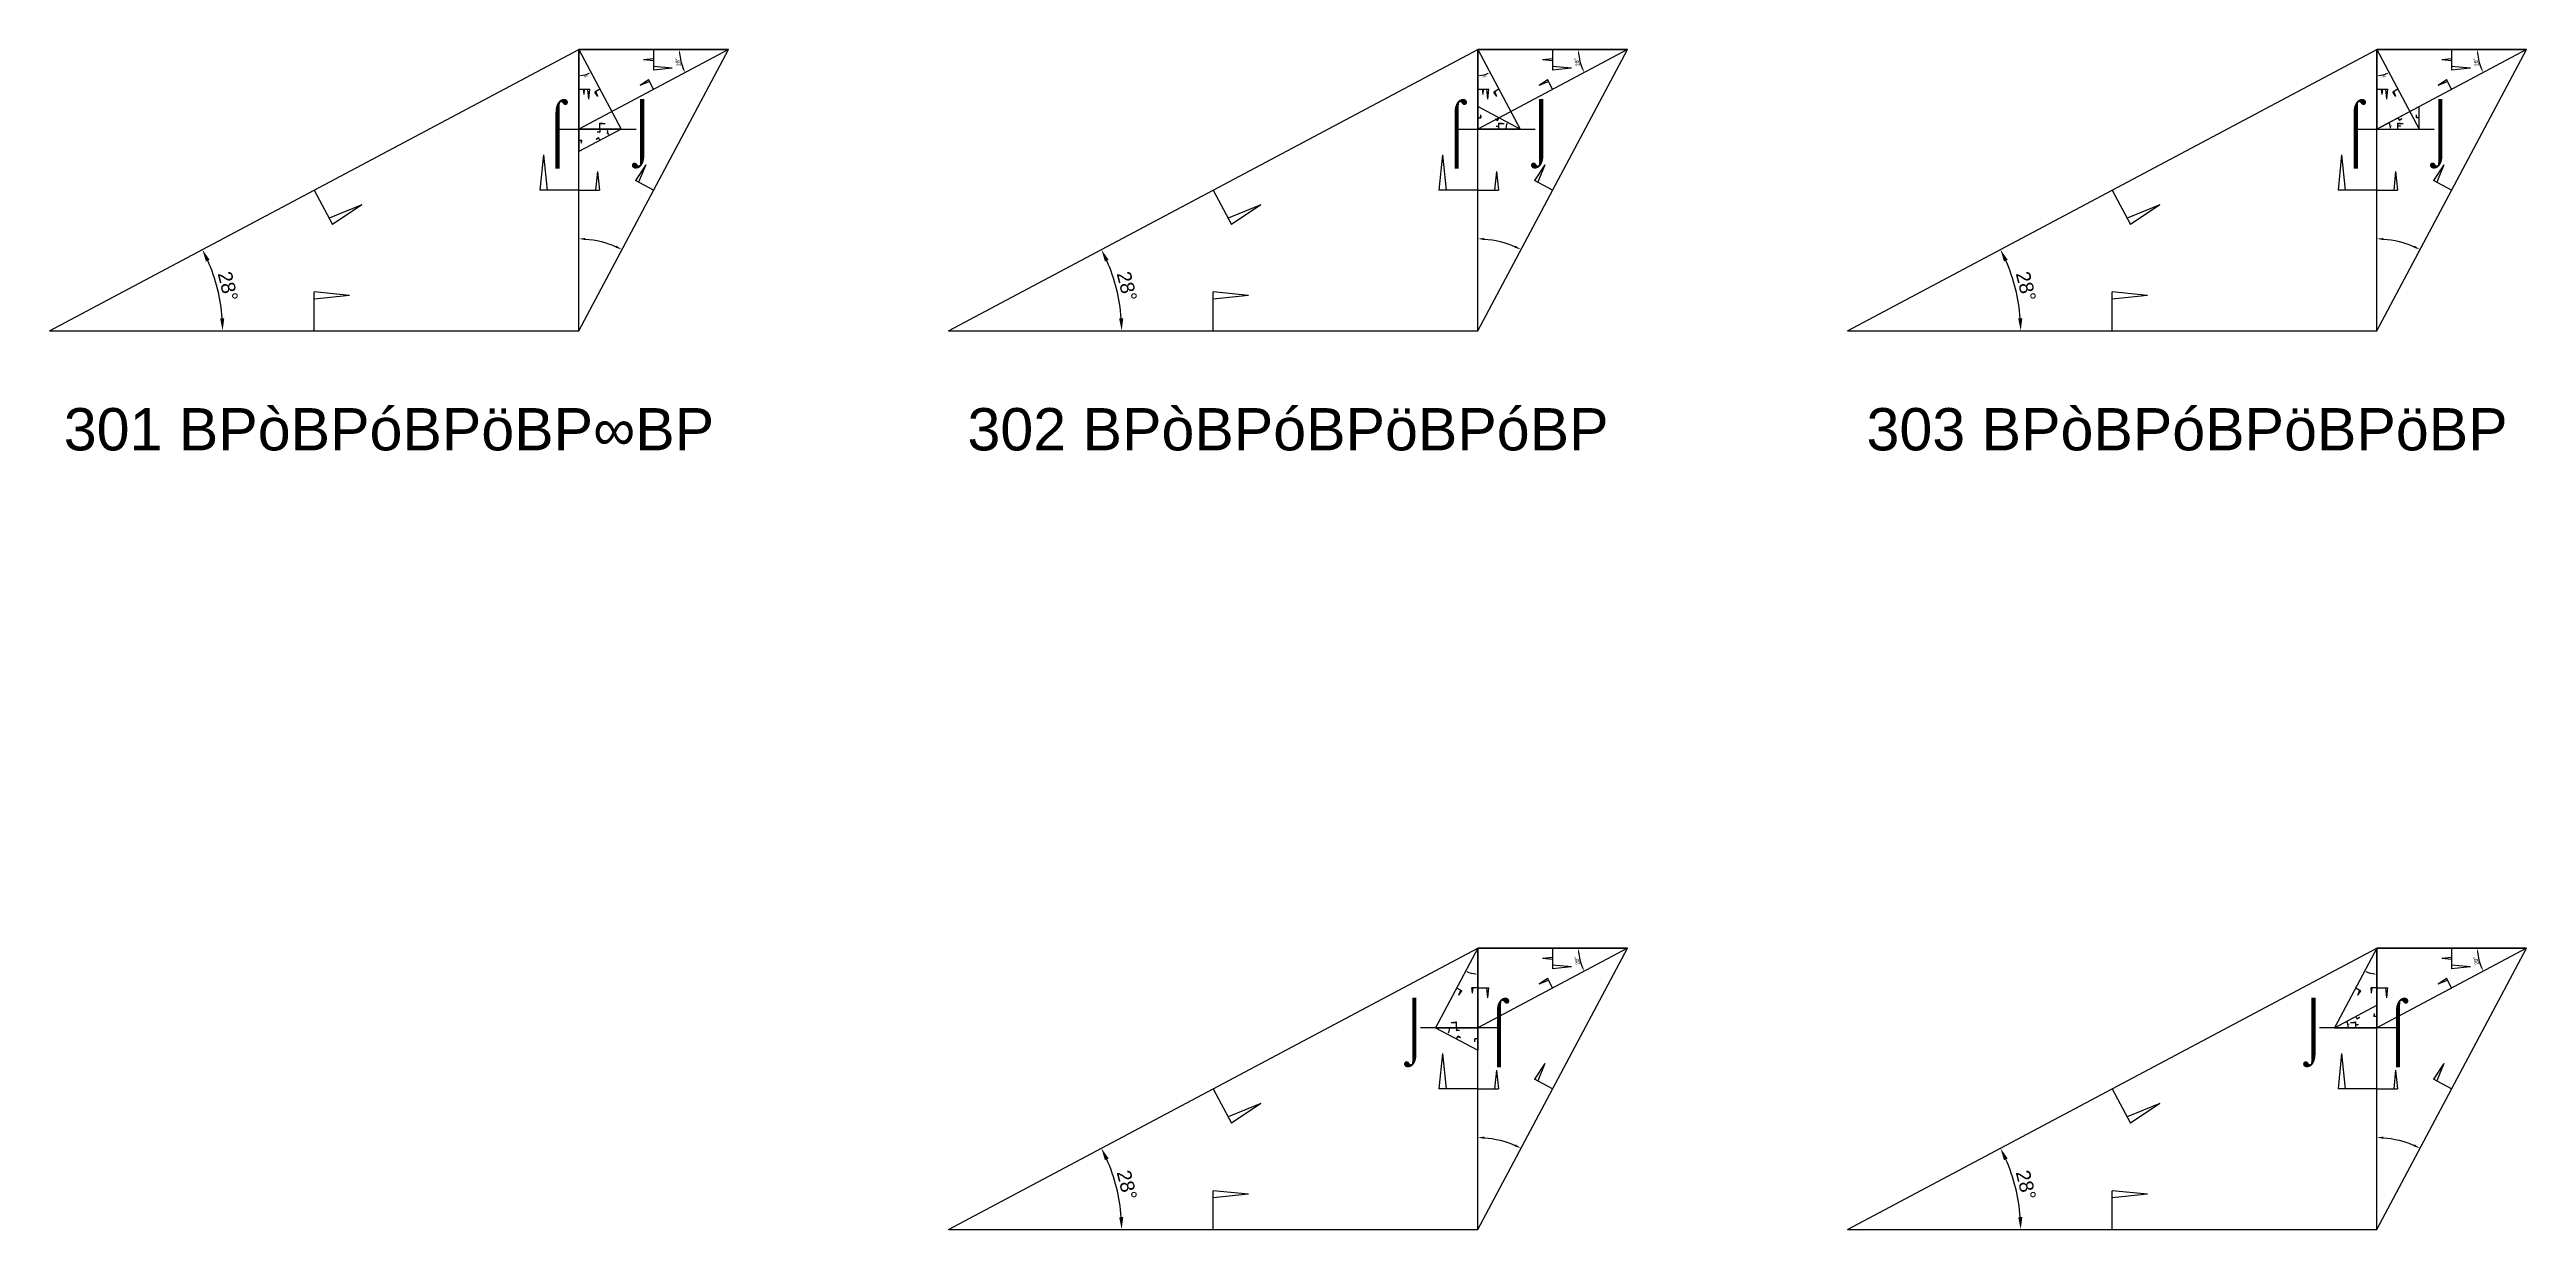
# Model space of a CAD drawing. Header units: millimetres. Extents: x 130908 to 599272, y -2842299 to 24518.
# Drawn here: x 283805 to 354011, y -2582706 to -2549248 of the extents above; entities that cross this region are included whole.
import ezdxf
from ezdxf.enums import TextEntityAlignment as Align

# ---------------------------------------------------------------- set-up
doc = ezdxf.new("R2010")
doc.units = ezdxf.units.MM
doc.header["$PDMODE"] = 35
doc.linetypes.add('DASHED', pattern=[19.05, 12.7, -6.35])
for name, color, linetype in [('BASE', 170, 'Continuous'), ('HYPOTENUSE', 20, 'Continuous'), ('PERPENDICULAR', 90, 'Continuous')]:
    doc.layers.add(name, color=color, linetype=linetype)
doc.styles.add('Arial', font='arial_0.ttf')
doc.dimstyles.new('ISO-25', dxfattribs={"dimtxt": 250, "dimasz": 100, "dimexe": 1.25, "dimexo": 0.625, "dimgap": 100, "dimtad": 1, "dimdec": 0, "dimtxsty": 'Arial', "dimcen": 2.5, "dimadec": 0, "dimazin": 0, "dimtfac": 1, "dimtdec": 0, "dimtmove": 0, "dimatfit": 3, "dimfxl": 1, "dimarcsym": 0})

# ---------------------------------------------------------------- blocks, each defined once
blk = doc.blocks.new('*D9')
at = {"color": 0, "lineweight": -2, "ltscale": 100, "transparency": 16777216}
blk.add_arc((0, 0), 4906, 4.08845, 23.91155, dxfattribs=at)
at = {"color": 0, "ltscale": 100, "transparency": 16777216}
for points in [[(4432, 1963), (4537, 2014), (4332, 2303)], [(4952, 352), (4835, 348), (4906, 0)]]:
    blk.add_solid(points, dxfattribs=at)
at = {"layer": 'Defpoints', "color": 0, "ltscale": 100, "transparency": 16777216}
for p in [(15000, 7976), (4841, 796), (0, 0), (0, 0), (15000, 0)]:
    blk.add_point(p, dxfattribs=at)
at = {"color": 0, "ltscale": 100, "transparency": 16777216, "insert": (5055, 1260), "char_height": 400, "attachment_point": 5, "rotation": 284, "style": 'Arial'}
blk.add_mtext('28°', dxfattribs=at)
blk = doc.blocks.new('SanjoyNathGeometrifyingTrigonometryFundamentalLockedSet')
at = {"color": 114, "linetype": 'DASHED', "ltscale": 100, "true_color": 0x139b48}
for p, q in [((14000, 4987.8), (13900, 3987.8)), ((14000, 4987.8), (14100, 3987.8)), ((15000, 3987.8), (13900, 3987.8))]:
    blk.add_line(p, q, dxfattribs=at)
at = {"color": 242, "linetype": 'DASHED', "ltscale": 100, "true_color": 0xcd2027}
for p, q in [((7500, 3987.8), (8016.4, 3016.6)), ((8852.4, 3574.3), (7922.5, 3193.2)), ((8852.4, 3574.3), (8016.4, 3016.6))]:
    blk.add_line(p, q, dxfattribs=at)
at = {"color": 159, "linetype": 'DASHED', "ltscale": 100, "true_color": 0x22346e}
for p, q in [((7500, 0), (7500, 1100)), ((8500, 1000), (7500, 1100)), ((8500, 1000), (7500, 900))]:
    blk.add_line(p, q, dxfattribs=at)
at = {"layer": 'BASE'}
blk.add_line((0, 0), (15000, 0), dxfattribs=at)
at = {"layer": 'HYPOTENUSE'}
blk.add_line((0, 0), (15000, 7975.6), dxfattribs=at)
at = {"layer": 'PERPENDICULAR'}
blk.add_line((15000, 0), (15000, 7975.6), dxfattribs=at)
at = {"color": 4, "ltscale": 100}
dim = blk.add_angular_dim_2l(base=(4841, 795.6), line1=((0, 0), (15000, 0)), line2=((0, 0), (15000, 7975.6)), dimstyle='ISO-25', override={"dimtxt": 400, "dimasz": 350, "dimgap": 100}, dxfattribs=at)
dim.commit()
dim.dimension.update_dxf_attribs({"geometry": '*D9', "text_midpoint": (5055.4, 1260.5)})

msp = doc.modelspace()

# ---------------------------------------------------------------- linework, layer by layer
at = {"linetype": 'DASHED', "ltscale": 70}
for p, q in [((298205, -2551502), (300603, -2551502)), ((323688, -2551502), (326086, -2551502)), ((349171, -2551502), (351569, -2551502)), ((324887, -2576985), (322489, -2576985)), ((350370, -2576985), (347972, -2576985))]:
    msp.add_line(p, q, dxfattribs=at)

# ---------------------------------------------------------------- block references
at = {"linetype": 'DASHED'}
for p in [(283805, -2557223), (309287, -2557223), (334770, -2557223), (309287, -2582706), (334770, -2582706)]:
    msp.add_blockref('SanjoyNathGeometrifyingTrigonometryFundamentalLockedSet', p, dxfattribs=at)
at = {"linetype": 'DASHED', "ltscale": 100}
for p, xscale, yscale, zscale, rotation in [((298805, -2557223), -0.53170943166148, 0.53170943166148, 0.53170943166148, 270), ((303045, -2549248), 0.282714919717773, 0.282714919717773, 0.282714919717773, 180), ((298805, -2549248), 0.150322189285358, 0.150322189285358, 0.150322189285358, 270), ((324287, -2557223), -0.53170943166148, 0.53170943166148, 0.53170943166148, 270), ((328528, -2549248), 0.282714919717773, 0.282714919717773, 0.282714919717773, 180), ((324287, -2549248), 0.150322189285358, 0.150322189285358, 0.150322189285358, 270), ((349770, -2557223), -0.53170943166148, 0.53170943166148, 0.53170943166148, 270), ((354011, -2549248), 0.282714919717773, 0.282714919717773, 0.282714919717773, 180), ((349770, -2549248), 0.150322189285358, 0.150322189285358, 0.150322189285358, 270), ((300004, -2551502), 0.07992772583102702, 0.07992772583102702, 0.07992772583102702, 180), ((324287, -2574730), -0.150322189285358, 0.150322189285358, 0.150322189285358, 90), ((324287, -2582706), -0.53170943166148, 0.53170943166148, 0.53170943166148, 270), ((328528, -2574730), 0.282714919717773, 0.282714919717773, 0.282714919717773, 180), ((349770, -2574730), -0.150322189285358, 0.150322189285358, 0.150322189285358, 90), ((349770, -2582706), -0.53170943166148, 0.53170943166148, 0.53170943166148, 270), ((354011, -2574730), 0.282714919717773, 0.282714919717773, 0.282714919717773, 180), ((323089, -2576985), -0.07992772583102702, 0.07992772583102702, 0.07992772583102702, 180)]:
    msp.add_blockref('SanjoyNathGeometrifyingTrigonometryFundamentalLockedSet', p, dxfattribs=dict(at, xscale=xscale, yscale=yscale, zscale=zscale, rotation=rotation))
at = {"linetype": 'DASHED', "ltscale": 100, "yscale": 0.07992772583102702, "zscale": 0.07992772583102702}
for p, xscale in [((325486, -2551502), -0.07992772583102702), ((349770, -2551502), 0.07992772583102702), ((348571, -2576985), 0.07992772583102702)]:
    msp.add_blockref('SanjoyNathGeometrifyingTrigonometryFundamentalLockedSet', p, dxfattribs=dict(at, xscale=xscale))

# ---------------------------------------------------------------- texts
at = {"linetype": 'DASHED', "ltscale": 100, "style": 'Arial'}
for s, p in [('⌠', (298205, -2551502)), ('⌡', (300603, -2551502)), ('⌠', (323688, -2551502)), ('⌡', (326086, -2551502)), ('⌠', (349171, -2551502)), ('⌡', (351569, -2551502)), ('301 BPòBPóBPöBP∞BP', (293425, -2560015)), ('302 BPòBPóBPöBPóBP', (318908, -2560015)), ('303 BPòBPóBPöBPöBP', (344391, -2560015)), ('⌡', (322489, -2576985)), ('⌠', (324887, -2576985)), ('⌡', (347972, -2576985)), ('⌠', (350370, -2576985))]:
    msp.add_text(s, height=1200, dxfattribs=at).set_placement(p, align=Align.MIDDLE_CENTER)

doc.saveas('drawing.dxf')
